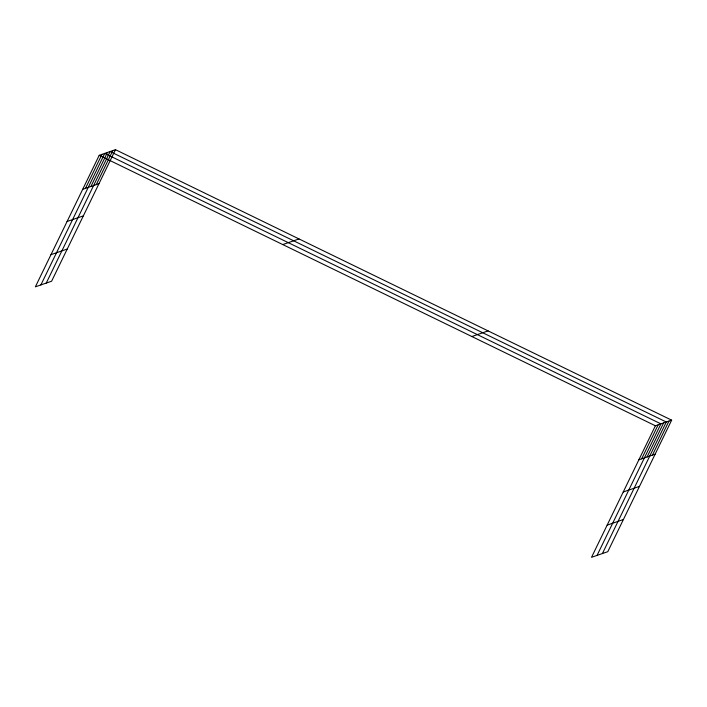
<?xml version="1.0" encoding="UTF-8"?>
<svg xmlns="http://www.w3.org/2000/svg" width="707" height="707" viewBox="0 0 707 707"><rect width="100%" height="100%" fill="white"/><g stroke="black" fill="none" stroke-linecap="round" stroke-linejoin="round"><path stroke-width="1.06" d="M115.48 149.681L99.219 155.31L35.35 286.839L51.611 281.218L115.48 149.681L671.65 420.161L607.781 551.69L591.52 557.319L655.389 425.782L671.65 420.161M85.467 188.371L101.985 154.356M40.882 284.93L104.742 153.401L660.921 423.873L597.053 555.402M90.911 186.489L107.429 152.473M46.247 283.074L110.115 151.545L666.286 422.017L602.417 553.546M96.276 184.624L112.793 150.618M641.638 458.843L658.155 424.827M647.082 456.961L663.599 422.945M652.446 455.096L668.963 421.089M82.701 189.326L98.962 183.696M67.077 221.503L83.338 215.882M50.975 254.661L67.236 249.032M282.756 244.569L299.017 238.939M471.852 336.532L488.113 330.903M638.872 459.797L655.133 454.168M623.247 491.984L639.508 486.354M607.145 525.133L623.406 519.504M99.219 155.31L655.389 425.782"/></g></svg>
